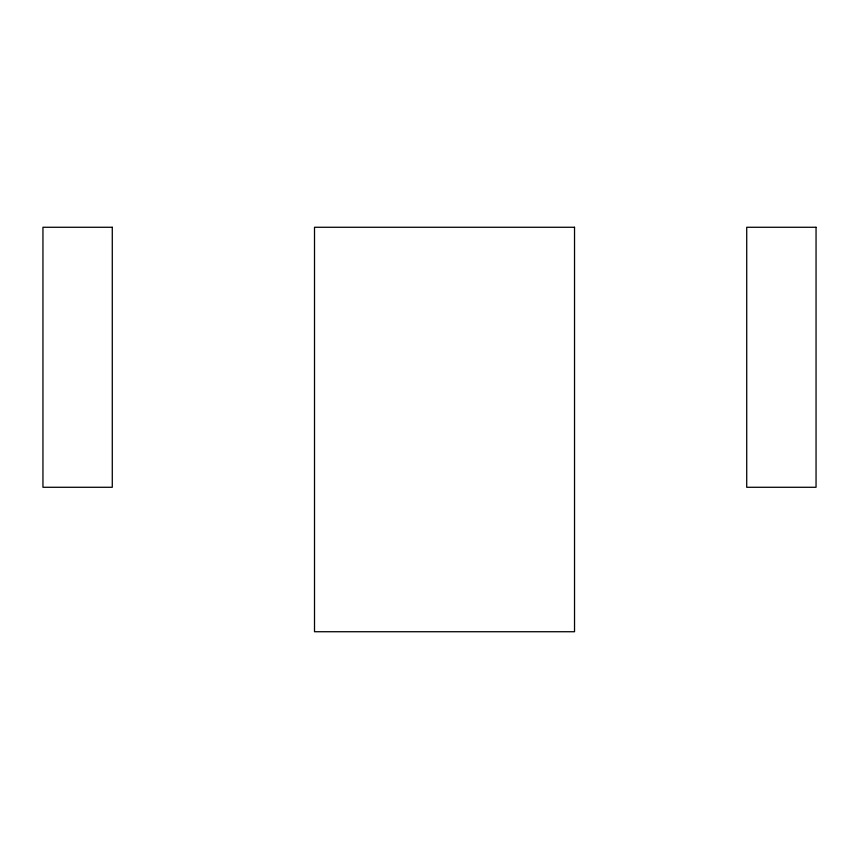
<?xml version="1.0" encoding="UTF-8"?>
<svg xmlns="http://www.w3.org/2000/svg" width="859" height="859" viewBox="0 0 859 859"><rect width="100%" height="100%" fill="white"/><g stroke="black" fill="none" stroke-linecap="round" stroke-linejoin="round"><path stroke-width="1.29" d="M112.282 227.27L42.95 227.27L42.95 487.278L112.282 487.278L112.282 227.27M574.531 227.27L314.512 227.27L314.512 631.73L574.531 631.73L574.531 227.27M816.05 227.27L746.718 227.27L746.718 487.278L816.05 487.278L816.05 227.27"/></g></svg>
